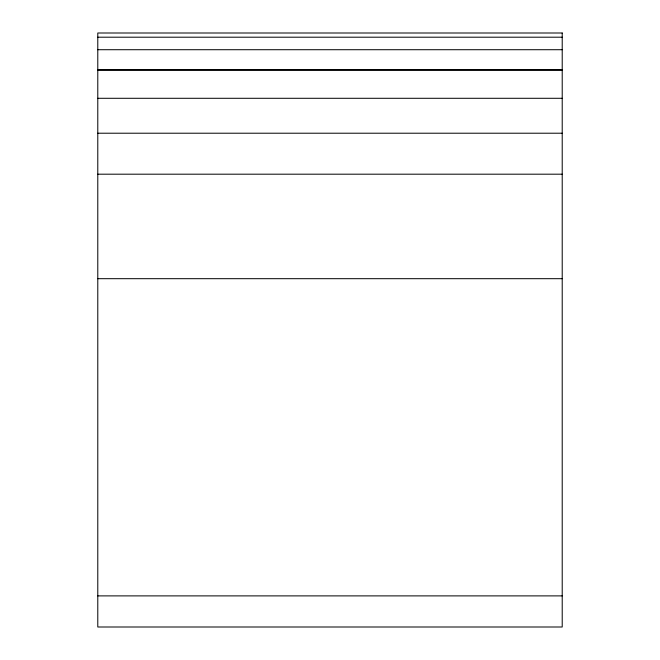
<?xml version="1.0" encoding="UTF-8"?>
<svg xmlns="http://www.w3.org/2000/svg" width="660" height="660" viewBox="0 0 660 660"><rect width="100%" height="100%" fill="white"/><g stroke="black" fill="none" stroke-linecap="round" stroke-linejoin="round"><path stroke-width="0.99" d="M97.787 37.199L562.213 37.199M97.787 49.714L562.213 49.714M97.787 69.696L562.213 69.696M97.787 70.24L562.213 70.24M97.787 98.29L562.213 98.29M97.787 133.213L562.213 133.213M97.787 174.19L562.213 174.19M97.787 278.685L562.213 278.685M97.787 595.889L562.213 595.889M562.213 33L97.787 33L97.787 627L562.213 627L562.213 33"/></g></svg>
